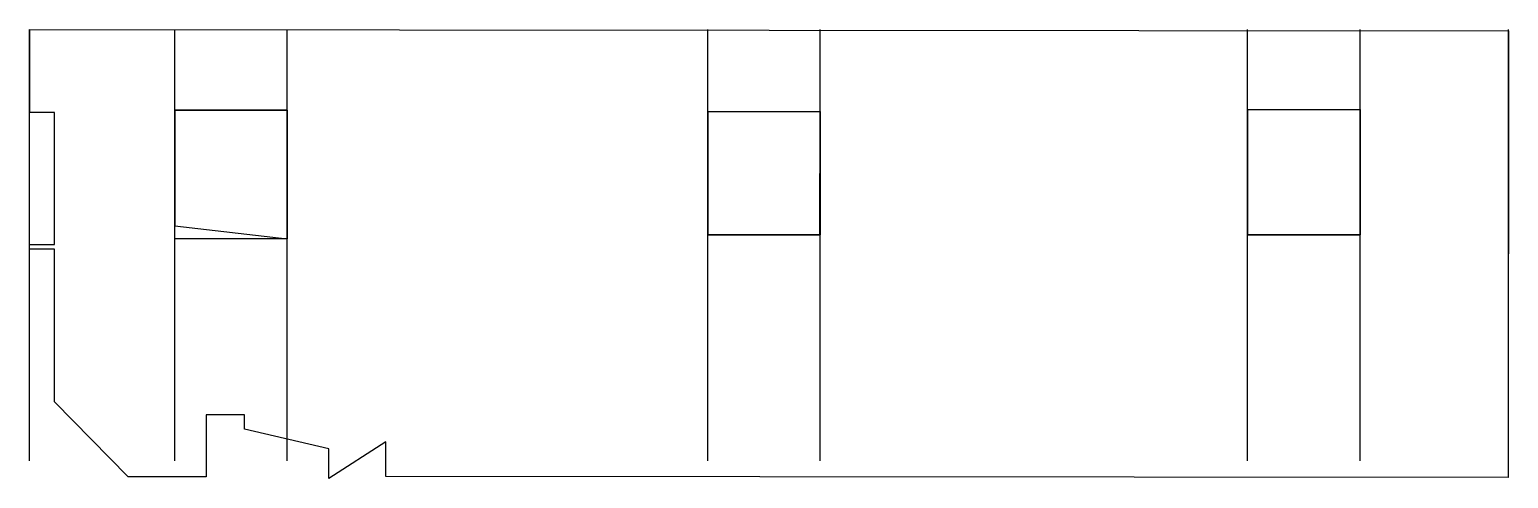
# Model space of a CAD drawing. Header units: metres. Extents: x -4.53 to 4.57, y -0.11 to 2.65.
import ezdxf

# ---------------------------------------------------------------- set-up
doc = ezdxf.new("R2010")
doc.units = ezdxf.units.M
for name, color, linetype, lineweight in [('S2B-FACADE-OBSERVED', 5, 'Continuous', 25), ('S2B-FACADE-OPENING-CANDIDATE', 6, 'Continuous', 25), ('S2B-FACADE-OPS-HOLE-BOUNDARY', 4, 'Continuous', 25), ('S2B-FACADE-VERTICAL-REFERENCE', 8, 'Continuous', 25)]:
    doc.layers.add(name, color=color, linetype=linetype, lineweight=lineweight)

msp = doc.modelspace()

# ---------------------------------------------------------------- linework, layer by layer
at = {"layer": 'S2B-FACADE-OBSERVED'}
msp.add_lwpolyline([(4.5722, -0.1029), (-2.3408, -0.0974), (-2.3406, 0.1159), (-2.6921, -0.1086), (-2.692, 0.0726), (-3.2105, 0.1942), (-3.2105, 0.2826), (-3.4468, 0.2828), (-3.4471, -0.099), (-3.9263, -0.0986), (-4.3812, 0.3632), (-4.3804, 1.3019), (-4.5339, 1.302), (-4.5339, 1.3316), (-4.381, 1.3315), (-4.3804, 2.1425), (-4.5333, 2.1426), (-4.5329, 2.6537), (4.573, 2.6464)], close=True, dxfattribs=at)
at = {"layer": 'S2B-FACADE-OPENING-CANDIDATE'}
for points in [[(-2.947, 1.3649), (-3.6394, 1.3649), (-3.6394, 2.1585), (-2.947, 2.1585)], [(0.334, 1.3898), (-0.3576, 1.3898), (-0.3576, 2.1488), (0.334, 2.1488)], [(3.6602, 1.3904), (2.966, 1.3904), (2.966, 2.1613), (3.6602, 2.1613)]]:
    msp.add_lwpolyline(points, close=True, dxfattribs=at)
at = {"layer": 'S2B-FACADE-OPS-HOLE-BOUNDARY'}
for points in [[(-2.9476, 1.3649), (-2.947, 2.158), (-3.6389, 2.1585), (-3.6394, 1.4461)], [(0.3334, 1.3898), (0.334, 2.1482), (-0.357, 2.1488), (-0.3576, 1.3903)], [(3.6596, 1.3904), (3.6602, 2.1607), (2.9667, 2.1613), (2.966, 1.391)]]:
    msp.add_lwpolyline(points, close=True, dxfattribs=at)
at = {"layer": 'S2B-FACADE-VERTICAL-REFERENCE'}
for points in [[(-4.5339, 0), (-4.5339, 2.6537)], [(-3.6394, 0), (-3.6394, 2.6537)], [(-2.947, 0), (-2.947, 2.6537)], [(-0.3576, 0), (-0.3576, 2.6537)], [(0.334, 0), (0.334, 2.6537)], [(2.966, 0), (2.966, 2.6537)], [(3.6602, 0), (3.6602, 2.6537)], [(4.573, 0), (4.573, 2.6537)]]:
    msp.add_lwpolyline(points, dxfattribs=at)

doc.saveas('drawing.dxf')
